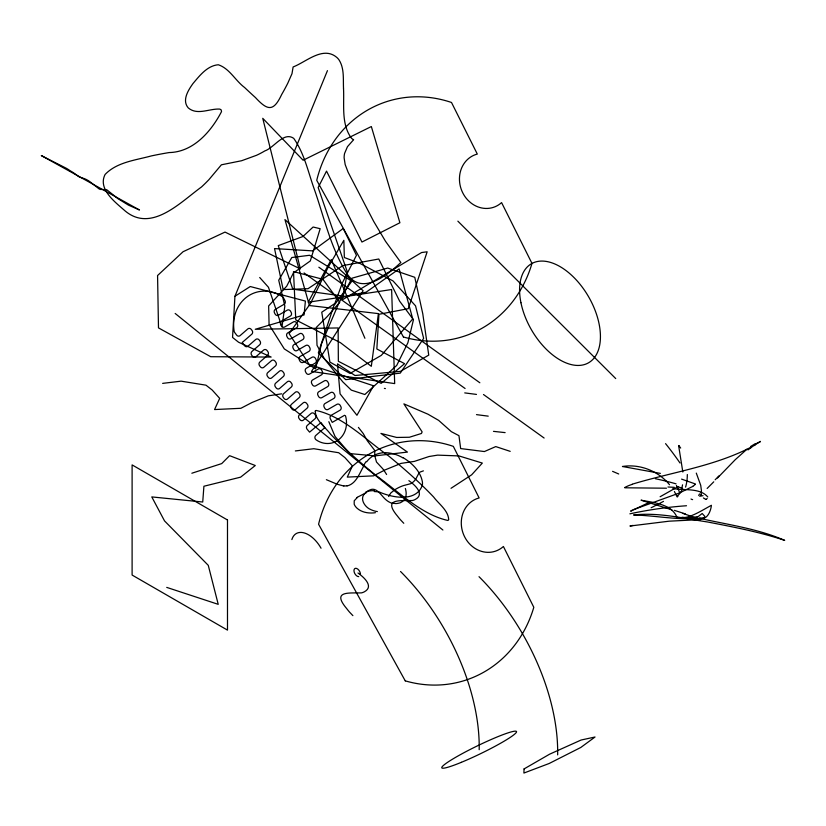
<?xml version="1.0" encoding="UTF-8"?>
<svg xmlns="http://www.w3.org/2000/svg" width="826" height="826" viewBox="0 0 826 826"><rect width="100%" height="100%" fill="white"/><g stroke="black" fill="none" stroke-linecap="round" stroke-linejoin="round"><path stroke-width="1.24" d="M234.935 296.276L232.55 337.421L238.559 342.222L271.155 357.059L210.713 356.708L158.489 327.891L157.57 275.533L183.073 251.724L225.023 232.085L300.437 268.987L262.751 118.324L303.121 160.234L371.339 126.543L399.898 222.752L361.943 242.039L326.528 171.096L318.165 187.533L347.416 272.188L342.346 299.828L421.58 252.549L427.156 251.785L408.302 308.666L378.938 314.303L376.842 348.975L404.595 363.667L381.178 383.367L338.35 361.303L338.133 327.953L255.265 329.275L304.071 314.933L305.393 301.077L250.268 286.529L234.935 296.276L327.447 70.633M682.565 484.831L681.708 488.827M388.592 496.509L390.801 492.998L394.436 490.035A120.864 69.776 60 0 1 402.789 485.822L403.346 485.657A68.093 39.307 60 0 1 404.926 485.203L410.46 483.747A27.599 15.931 60 0 0 411.699 483.117L412.504 482.58A38.182 22.044 60 0 0 417.027 476.695L418.854 473.246A16.252 9.385 60 0 1 420.083 472.049L423.408 470.861M701.46 494.506L700.923 495.259L701.491 491.078L700.716 485.306L696.297 473.102M366.672 461.775C371.132 455.611 378.783 452.297 386.32 452.689A36.272 35.776 45.9 0 1 402.881 457.841M677.939 496.261L677.237 497.004A6.577 2.932 1.2 0 0 677.062 496.787L674.408 491.542M707.17 498.501L706.096 499.42M717.474 478.017L735.223 459.721L746.952 449.199M713.757 481.826L707.149 488.455M357.038 497.758L354.22 500.793L354.189 504.18A7.506 3.985 39.5 0 0 357.008 508.186C361.933 512.616 369.077 513.617 375.427 512.698M358.505 496.653L366.589 492.492M750.72 446.443L755.284 443.655M692.797 486.411L679.158 493.091L633.222 509.704A10.005 3.139 -22.6 0 0 630.878 510.984M451.027 488.3L471.667 474.795L482.332 463.076L458.946 455.921L437.615 455.126L429.014 456.52L414.384 461.383L401.044 463.386L384.771 470.035L373.61 475.848L347.281 477.108L352.403 465.926L344.907 457.583L338.691 452.731L313.828 448.714L295.357 450.934M624.786 487.526L625.241 487.247A40.34 39.968 43.8 0 1 632.272 484.366M755.17 444.987C717.113 465.998 673.314 471.718 632.22 484.201M344.587 415.272L332.238 422.385L330.369 418.854A2.674 2.385 71 0 1 331.205 415.302L340.033 410.212A2.674 2.385 71 0 0 340.87 406.66L340.25 405.483A2.674 2.385 71 0 0 336.925 404.327L328.098 409.417A2.674 2.385 71 0 1 324.783 408.261L324.164 407.084A2.674 2.385 71 0 1 325 403.532L333.828 398.442A2.674 2.385 71 0 0 334.664 394.89L334.045 393.713A2.674 2.385 71 0 0 330.72 392.556L321.892 397.636A2.674 2.385 71 0 1 318.578 396.48L317.958 395.303A2.674 2.385 71 0 1 318.795 391.751L327.623 386.671A2.674 2.385 71 0 0 328.459 383.119L327.829 381.942A2.674 2.385 71 0 0 324.515 380.786L315.687 385.866A2.674 2.385 71 0 1 312.373 384.709L311.743 383.532A2.674 2.385 71 0 1 312.579 379.981L321.407 374.901A2.674 2.385 71 0 0 322.243 371.349L321.624 370.172A2.674 2.385 71 0 0 318.309 369.005L309.482 374.095A2.674 2.385 71 0 1 306.157 372.939L305.537 371.762A2.674 2.385 71 0 1 306.374 368.21L315.202 363.12A2.674 2.385 71 0 0 316.038 359.568L315.418 358.391A2.674 2.385 71 0 0 312.094 357.235L303.266 362.325A2.674 2.385 71 0 1 299.952 361.158L299.332 359.981A2.674 2.385 71 0 1 300.168 356.429L308.996 351.349A2.674 2.385 71 0 0 309.833 347.798L309.213 346.621A2.674 2.385 71 0 0 305.888 345.464L297.061 350.544A2.674 2.385 71 0 1 293.746 349.388L293.127 348.211A2.674 2.385 71 0 1 293.963 344.659L302.791 339.579A2.674 2.385 71 0 0 303.627 336.027L302.997 334.85A2.674 2.385 71 0 0 299.683 333.683L290.855 338.774A2.674 2.385 71 0 1 287.541 337.617L286.911 336.44A2.674 2.385 71 0 1 287.747 332.888L296.575 327.798A2.674 2.385 71 0 0 297.412 324.246L296.792 323.069A2.674 2.385 71 0 0 293.478 321.913L284.65 327.003A2.674 2.385 71 0 1 281.325 325.847L280.706 324.67A2.674 2.385 71 0 1 281.542 321.118L290.37 316.028A2.674 2.385 71 0 0 291.206 312.476L290.587 311.299A2.674 2.385 71 0 0 287.262 310.142L278.434 315.222A2.674 2.385 71 0 1 275.12 314.066L274.5 312.889A2.674 2.385 71 0 1 275.337 309.337L284.165 304.257A2.674 2.385 71 0 0 285.001 300.705L283.132 297.174A36.53 32.679 71 0 0 247.624 296.4A36.53 32.679 71 0 0 234.15 331.216A2.674 2.385 71 0 0 234.698 332.506L236.649 335.108A2.674 2.385 71 0 0 240.067 335.635L247.841 328.903A2.674 2.385 71 0 1 251.259 329.429L252.054 330.483A2.674 2.385 71 0 1 251.796 334.189L242.183 342.511L244.558 345.681A2.674 2.385 71 0 0 247.965 346.208L255.75 339.465A2.674 2.385 71 0 1 259.168 339.992L259.953 341.055A2.674 2.385 71 0 1 259.705 344.752L251.92 351.484A2.674 2.385 71 0 0 251.672 355.18L252.467 356.243A2.674 2.385 71 0 0 255.874 356.77L263.659 350.028A2.674 2.385 71 0 1 267.077 350.554L267.861 351.618A2.674 2.385 71 0 1 267.614 355.314L259.829 362.046A2.674 2.385 71 0 0 259.581 365.753L260.376 366.806A2.674 2.385 71 0 0 263.783 367.333L271.568 360.59A2.674 2.385 71 0 1 274.986 361.127L275.77 362.18A2.674 2.385 71 0 1 275.523 365.877L267.738 372.619A2.674 2.385 71 0 0 267.49 376.315L268.274 377.368A2.674 2.385 71 0 0 271.692 377.895L279.477 371.163A2.674 2.385 71 0 1 282.884 371.69L283.679 372.743A2.674 2.385 71 0 1 283.432 376.439L275.647 383.181A2.674 2.385 71 0 0 275.399 386.878L276.183 387.931A2.674 2.385 71 0 0 279.601 388.457L287.386 381.726A2.674 2.385 71 0 1 290.793 382.252L291.588 383.305A2.674 2.385 71 0 1 291.341 387.002L283.555 393.744A2.674 2.385 71 0 0 283.297 397.44L284.092 398.493A2.674 2.385 71 0 0 287.51 399.02L295.295 392.288A2.674 2.385 71 0 1 298.702 392.815L299.497 393.868A2.674 2.385 71 0 1 299.239 397.574L291.464 404.306A2.674 2.385 71 0 0 291.206 408.003L292.001 409.056A2.674 2.385 71 0 0 295.409 409.593L303.194 402.851A2.674 2.385 71 0 1 306.611 403.377L307.406 404.441A2.674 2.385 71 0 1 307.148 408.137L299.363 414.869A2.674 2.385 71 0 0 299.115 418.565L299.91 419.629A2.674 2.385 71 0 0 303.318 420.155L311.103 413.413A2.674 2.385 71 0 1 314.52 413.94L315.305 415.003A2.674 2.385 71 0 1 315.057 418.699L307.272 425.431A2.674 2.385 71 0 0 307.024 429.128L309.574 432.143L320.973 422.592L324.794 427.672L315.728 435.519A2.674 2.385 71 0 0 316.121 439.845A22.478 20.103 71 0 0 339.104 439.37A22.478 20.103 71 0 0 345.464 415.695M660.129 496.736L677.268 487.051A5.483 2.953 -25.5 0 1 677.578 486.875L677.991 486.71M648.265 502.838L633.449 509.91M632.468 510.365L631.105 510.984A11.45 3.046 -24.7 0 1 630.806 511.118M697.588 517.014L702.193 513.504L704.764 516.302L704.568 517.634C681.254 521.103 657.104 515.548 633.604 514.98C658.415 512.192 683.257 518.356 707.696 522.001C733.581 527.05 759.652 531.965 784.7 540.38C757.607 528.63 728.047 524.737 699.446 518.305C707.015 520.659 710.825 511.263 711.403 505.285C700.737 511.026 689.958 518.676 677.31 518.346C672.767 504.118 653.521 502.621 641.028 500.174L671.827 509.818M384.4 388.406L385.391 388.581M759.899 441.6L760.096 441.528A10.191 8.343 6.4 0 1 760.405 441.383M191.849 473.226L221.74 463.582L229.597 455.673L255.286 465.513L240.614 477.16L203.908 486.246L202.731 502.022L151.778 496.911L164.519 520.886L208.266 565.335L218.229 604.343L166.728 587.389M347.106 485.936C355.541 483.933 358.938 474.847 362.666 468.001A63.354 59.72 22.8 0 1 363.657 466.236M633.088 525.398L629.939 526.028L669.132 521.185L700.778 519.575L682.844 513.4M281.666 393.826L268.316 395.83L252.044 402.489L240.893 408.292L214.564 409.562L219.685 398.369L212.189 390.027L205.973 385.174L181.101 381.158L162.639 383.378M624.848 487.794L666.479 488.207M374.25 491.542L377.596 491.759A25.792 25.565 -54.6 0 1 379.537 492.11C392.484 497.748 416.221 502.384 422.344 485.244A14.858 10.738 51.8 0 0 422.396 481.868C420.506 471.212 411.957 462.963 403.016 457.625M672.86 488.507C683.866 490.634 699.932 487.567 707.768 496.963M493.483 431.358L505.12 432.618M343.822 486.029L337.235 484.253L326.373 479.689M464.728 392.897L476.468 394.415M476.488 414.631L488.228 416.149M660.377 473.391L622.432 466.494C639.974 463.685 658.343 471.037 669.535 484.707M681.584 479.121L695.172 483.881A10.49 6.03 -9.7 0 1 695.42 483.984M510.2 451.357L495.755 446.587L484.397 451.554L460.66 448.57L458.946 435.663L451.378 431.688L438.647 420.372L427.982 414.208L403.893 403.883L422.127 431.884L421.446 433.474L409.397 437.253L396.666 437.45L380.931 433.413L407.435 452.09L374.89 455.89L349.666 453.567L335.036 436.469L328.82 421.694M682.637 488.476L678.435 486.886A9.365 4.884 -23 0 0 678.167 486.782M703.411 497.964L705.9 499.431M68.527 169.66L69.219 170.146A38.915 15.023 72.8 0 0 70.117 170.724L72.296 172.004A61.372 23.706 72.8 0 1 74.361 173.377L78.594 176.506A31.047 11.987 72.8 0 0 79.595 177.043L84.448 178.684A67.112 25.916 72.8 0 1 92.202 183.506L99.058 188.886A24.357 9.406 72.8 0 0 100.349 189.433L106.058 189.619A18.967 7.32 72.8 0 1 107.019 189.949L114.546 195.948A111.097 42.9 72.8 0 0 117.901 198.643L128.474 205.137L139.47 209.98L41.3 155.567L66.07 168.153A71.449 27.588 72.8 0 1 68.527 169.65M318.857 267.221L479.844 382.768M483.489 394.518L544.117 438.028M304.092 272.962L465.09 388.509M175.174 313.467L442.891 530.013M408.88 480.66C414.353 484.521 425.307 494.02 415.364 499.4A36.21 20.908 60 0 1 412.36 500.535C399.825 500.876 382.345 498.243 397.667 516.333A42.942 24.79 60 0 0 400.404 519.719L403.78 523.281M357.978 573.007C363.45 576.878 374.395 586.367 364.452 591.746A36.21 20.908 60 0 1 361.447 592.882C348.913 593.233 331.433 590.59 346.765 608.679A42.942 24.79 60 0 0 349.501 612.076L352.878 615.628M457.872 221.161L615.721 378.566M259.705 277.495L268.46 287.272L281.986 326.879L284.836 306.074L278.723 280.231L291.805 257.526L309.574 255.275L351.845 281.191L333.828 305.775L318.33 352.888L345.702 379.65L400.259 373.135L423.645 338.392L415.55 305.857L393.011 280.923L359.599 263.246L344.349 257.526L343.853 240.314L328.098 267.314L310.504 303.421L289.11 333.663L309.254 364.431L373.569 385.804L356.946 415.282L340.075 393.847L337.483 363.853L354.984 375.51L400.362 371.39L428.746 355.118L422.778 313.766L414.776 277.309L387.704 268.058L351.917 278.217L338.887 303.039L321.582 343.575L315.532 368.881L284.309 348.913L269.08 324.711L268.646 305.93L286.736 286.137L293.426 272.941L310.297 260.964L320.168 228.688L313.095 227.026L302.956 236.504L278.269 245.621L292.765 289.141L344.927 296.348L366.145 292.167L399.134 268.904L412.732 318.929L381.333 355.356L350.048 373.435L329.915 362.067L321.748 312.207L334.829 303.524L342.47 282.688L356.45 255.296L343.213 228.482L312.641 250.867L274.531 248.585L283.153 289.575L307.995 288.708L342.842 265.611L378.773 259.003L399.66 301.211L413.465 319.724L407.879 342.769L396.717 365.422L364.834 394.518L351.318 390.13L342.749 381.819L324.329 358.783L317.008 345.289L316.42 327.303L326.962 316.854L339.744 302.316L322.966 279.322L293.509 271.599L295.78 319.941L340.426 342.676L371.318 366.321L378.401 313.622L309.43 305.537L284.949 219.592L363.12 290.752L311.505 371.442L394.683 383.605L391.627 289.523L308.201 302.233L331.278 259.56L364.916 338.278M679.22 446.092L678.796 445.524M679.323 446.226L680.676 448.043M358.412 427.403L363.285 433.609L366.868 440.041A13.681 7.899 60 0 0 367.921 441.58L374.25 449.809A4.244 2.447 60 0 1 374.653 450.934L374.849 454.92A20.289 11.709 60 0 0 374.88 456.169L376.511 462.033L381.715 467.65A14.868 8.58 60 0 1 383.956 470.355L386.599 474.496M678.611 445.555L682.834 472.028M405.36 488.486A15.766 9.096 60 0 1 406.175 493.638C406.423 498.522 402.603 502.951 397.74 503.385A41.589 24.016 60 0 1 395.778 503.571L391.576 503.055A17.129 9.891 60 0 1 385.618 499.482C381.189 495.621 376.305 486.153 369.263 490.231A92.956 53.669 60 0 0 367.694 491.233L366.692 491.945A57.128 32.988 60 0 0 364.803 493.576C359.227 498.708 365.03 507.36 370.76 509.58A36.798 21.249 60 0 0 373.032 510.509A34.785 20.082 60 0 0 377.358 511.583M676.401 485.461A96.673 40.133 16.7 0 1 679.478 492.461M682.297 489.106A50.128 29.375 28.2 0 1 677.537 495.858M687.325 474.547A88.165 48.331 47.1 0 1 685.57 487.113M665.57 443.634A90.912 18.079 47.6 0 1 679.994 462.994M698.703 495.548A50.727 11.76 -23.8 0 1 699.519 493.948M692.611 499.616A92.481 14.094 -32.7 0 1 691.032 499.018M718.857 475.962A158.024 13.65 -50.6 0 1 715.161 479.772M747.953 449.922A74.185 54.485 -4.4 0 1 751.701 447.258M755.542 443.965A31.791 25.905 5.6 0 1 760.106 441.951M759.641 441.838A35.879 19.803 -18.2 0 1 754.954 444.811M667.945 487.01A248.657 90.953 -12.2 0 1 674.357 487.34M703.009 495.662A61.671 11.74 10.5 0 1 699.694 496.24M612.582 471.347A123.797 3.965 22.9 0 1 618.715 473.99M663.474 501.382A252.611 142.402 -24.6 0 1 651.136 507.753M695.151 484.49A13.526 5.751 -22.6 0 1 692.694 486.369M655.39 478.729A222.638 116.456 -5.2 0 1 676.04 483.84M696.958 516.611A174.988 35.281 31.1 0 1 681.987 517.221M629.877 513.824A207.285 105.057 -11 0 1 686.509 505.749M674.336 510.334A164.229 8.694 15.1 0 1 685.353 513.948M347.023 485.802A10.49 6.907 22.6 0 1 343.781 485.843M363.275 466.04A47.072 44.098 10.7 0 1 366.197 461.466M366.032 491.78A15.89 9.902 -1.8 0 1 374.374 490.675M356.708 497.779A42.487 12.989 -17.4 0 1 358.164 496.674M400.538 571.489A169.247 97.716 60 0 1 479.183 749.688M479.018 576.682A169.247 97.716 60 0 1 557.653 754.881M358.732 576.641A4.574 2.643 60 0 1 354.137 571.891A4.574 2.643 60 0 1 356.687 568.474A4.574 2.643 60 0 1 360.446 574.328M291.867 539.585A24.501 14.145 60 0 1 304.402 532.976A24.501 14.145 60 0 1 321.046 548.227M343.502 88.134C344.39 104.737 340.952 124.21 351.556 138.334A8.941 8.002 71 0 0 353.642 139.687L347.457 146.698L344.597 153.399A18.616 16.654 71 0 0 344.122 157.89L345.185 164.591L348.107 172.221L373.693 221.399L385.494 241.264L400.858 262.503C387.415 274.934 361.551 296.544 346.868 273.468C330.73 248.017 324.319 217.919 314.489 189.753C308.232 172.479 304.484 153.553 293.715 138.345C283.617 131.334 274.015 147.875 264.836 150.91A108.454 97.034 71 0 1 256.514 155.298L241.667 160.719L221.389 164.808L208.968 179.603A196.66 175.948 71 0 1 201.513 186.955C180.089 202.453 150.404 234.171 123.642 209.639C114.184 201.368 97.809 188.607 105.088 174.472C116.972 162.072 135.547 160.234 151.354 155.918A486.163 434.961 71 0 1 169.175 152.562C193.408 152.098 211.219 131.427 221.523 111.613L221.213 109.941L219.85 109.104C209.463 108.382 197.362 115.723 188.235 107.876C181.741 100.38 188.266 90.137 192.985 83.55C199.644 75.672 207.243 65.688 218.291 64.758C229.545 68.444 235.348 80.638 244.579 87.494A588.391 526.42 71 0 0 255.471 97.582C267.645 110.767 273.509 111.933 281.645 94.556A228.916 204.807 71 0 0 287.809 83.158L291.991 73.679L293.116 66.958C306.074 62.053 322.935 45.688 336.719 57.355A13.897 12.431 71 0 1 339.052 59.937C344.359 68.269 343.131 78.718 343.502 88.134M524.066 768.923L523.901 773.053L549.156 763.492L580.812 747.458L595.03 737.009L581.101 740.024L549.527 754.231L524.066 768.923M315.253 411.09C315.522 420.393 325.145 426.897 330.328 433.898C344.442 448.704 359.847 462.23 375.654 475.187C398.008 491.016 420.671 514.402 447.857 520.463L448.694 519.812C448.425 510.499 438.802 504.005 433.619 496.994C419.494 482.188 404.1 468.672 388.292 455.704C365.939 439.886 343.275 416.49 316.09 410.439L315.253 411.09M227.491 519.977L132.108 464.904L132.108 575.051L227.491 630.114L227.491 519.977M403.418 336.977L316.74 180.347A123.518 110.508 71 0 1 451.502 102.476L477.304 154.07A27.847 24.914 71 0 0 462.725 192.799A27.847 24.914 71 0 0 501.578 202.607L531.985 263.411A123.518 110.508 71 0 1 403.418 336.977M405.256 680.861L318.578 524.231A123.518 110.508 71 0 1 453.329 446.36L479.132 497.954A27.847 24.914 71 0 0 464.553 536.683A27.847 24.914 71 0 0 503.406 546.492L533.813 607.296A123.518 110.508 71 0 1 405.256 680.861M520.948 302.739A57.159 32.999 60 0 0 588.556 362.79A57.159 32.999 60 0 0 570.518 274.263A57.159 32.999 60 0 0 520.948 302.739M461.331 762.336A41.486 4.202 -25.9 0 0 516.539 731.671A41.486 4.202 -25.9 0 0 459.669 755.047A41.486 4.202 -25.9 0 0 461.331 762.336"/></g></svg>
